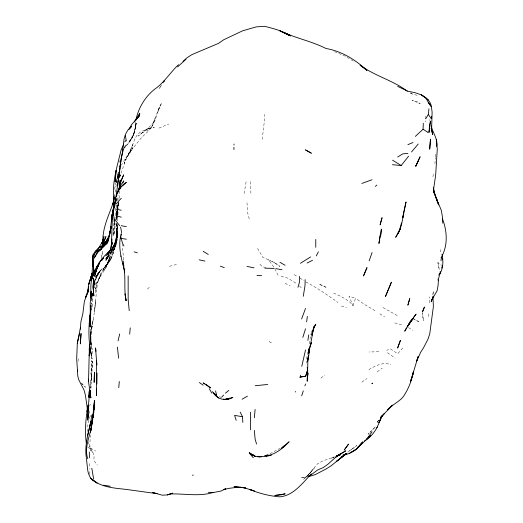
<?xml version="1.0" encoding="UTF-8"?>
<svg xmlns="http://www.w3.org/2000/svg" width="523" height="523" viewBox="0 0 523 523"><rect width="100%" height="100%" fill="white"/><g stroke="black" fill="none" stroke-linecap="round" stroke-linejoin="round"><path stroke-width="0.39" stroke-dasharray="2.62 1.96" d="M92.368 367.473L92.375 361.563L92.368 367.473L91.12 380.018L91.407 373.938L91.126 380.666L91.407 373.938M114.04 218.215L114.053 216.594M114.04 218.287L114.053 216.803M117.982 200.394L118.041 195.256M90.322 338.826L91.296 327.575M429.573 302.817L429.684 296.842M116.675 205.683L116.747 219.3M116.956 200.538L117.047 196.687M233.879 149.794L234.01 143.851L234.029 149.931L233.624 149.983L234.029 149.931M115.465 208.285L115.25 218.326M111.033 252.759L114.851 246.608L116.001 241.358L116.413 223.308M117.381 215.522L117.335 220.052M117.4 214.79L117.459 208.925M117.904 203.454L118.021 208.599M113.105 235.219L114.034 219.032M117.518 208.991L117.4 212.613L117.368 205.284L117.44 208.2M117.544 208.265L117.59 206.814L117.466 208.304M89.407 474.237L89.577 469.562M113.086 235.827L113.249 231.303L113.066 233.755M117.969 214.763L118.12 210.762M92.375 363.655L92.604 357.876M428.376 313.944L428.376 318.193M117.106 223.164L116.681 235.232L114.851 246.608L116.812 235.154L116.949 230.087C116.74 237.246 116.067 244.731 111.909 250.818L115.943 241.567L114.38 246.333L116.714 235.86L116.773 229.983L116.152 240.436M91.95 298.398L91.702 304.164L92.12 296.691M93.937 459.122L94.12 455.115L89.636 445.884L90.557 450.486L89.812 444.916L90.374 435.201M116.891 201.126L116.923 198.158M116.629 206.265L116.714 204.833M91.754 308.727L92.015 304.347L91.662 310.054L92.957 296.208M119.296 198.263L119.78 190.594M91.061 348.285L90.557 329.529L90.688 338.891L90.603 333.033M91.793 367.806L91.25 385.85L90.662 390.106M116.923 215.868L116.773 218.163L117.407 209.05M116.969 215.103L118.008 204.911L117.479 208.631M117.675 220.843L117.819 218.771M90.361 386.366L90.178 387.948L90.76 380.221L90.231 386.353M90.224 337.1L90.518 333.086M434.933 163.784L435.398 157.606M438.424 275.543L438.549 273.993M135.764 122.225C136.294 132.273 131.116 141.295 124.167 148.166L131.508 138.752L128.88 142.413L133.94 133.509L136.555 121.513M112.739 242.038L112.452 245.222L112.765 241.927M114.622 196.661L115.72 188.005M116.609 215.744L116.387 219.47M116.681 215.018L117.413 209.141M117.152 215.849L116.956 219.647M117.237 215.058L118.669 202.381M92.205 295.92L92.545 292.828L92.159 295.142M116.433 219.856L117.067 211.37L116.263 217.869M116.368 217.686L117.067 211.37M117.551 225.125C117.74 234.108 117.786 243.522 113.282 251.609L116.152 242.698C114.053 252.517 110.699 262.474 102.789 269.195L109.438 261.212L105.914 265.854L108.862 260.879L110.758 256.381L106.365 265.344L106.882 264.533L103.279 269.476L108.862 260.879L110.85 252.504M115.152 219.124L113.158 233.807M91.486 299.28L91.695 297.679M117.642 208.494L118.826 201.617M118.407 204.683L118.741 202.277M435.509 156.802L436.058 152.788M90.263 343.859L91.447 333.569L91.211 327.509M262.232 139.38L264.461 120.362L264.461 114.452M309.583 343.833L310.361 336.178L311.087 333.53M117.374 209.377L116.949 212.358L117.413 209.246M117.002 211.403L116.871 212.312L117.512 209.141M90.603 333.079C94.82 316.18 95.304 298.816 97.703 281.649L97.324 283.767L100.776 273.967L97.566 281.727L100.795 275.15L98.899 278.766L107.176 265.815L109.732 256.976L107.176 265.815L108.817 260.853L104.423 270.136L108.817 260.853L106.653 265.514L109.608 257.041L111.386 249.517M117.531 208.474L117.767 206.918L117.531 208.402M117.721 175.532L115.844 187.234M112.458 244.607L112.635 243.483M90.257 343.997L90.937 338.747L91.009 344.618L90.557 337.433L92.617 354.777M432.848 295.011L433.495 290.951L432.606 295.672M90.178 344.461L90.557 342.062L90.185 344.389M92.035 295.913L91.649 298.228L92.734 293.037M90.237 337.936L93.212 319.703L91.492 326.783M244.11 193.464L246.32 180.664M117.263 209.913L118.473 202.989M78.012 361.275L78.646 357.667M94.088 284.434L95.676 279.034L94.14 283.433M118.322 171.779L116.413 182.494L118.316 172.564M432.9 176.781L433.495 173.969M114.465 189.228L115.923 182.481M116.152 181.501L118.414 172.472M88.237 444.02L88.747 441.785M92.14 295.371L92.663 293.096M101.161 258.277L102.789 251.465L101.207 258.369M307.923 352.031L306.981 355.862L306.471 363.152M111.183 251.184L111.477 250.059M110.981 250.282L114.615 246.47L117.413 236.265L117.257 224.354M119.61 177.513L120.65 173.839L119.734 176.767M114.74 196.766L115.145 195.347M119.048 162.45L119.564 160.672M93.996 283.793L98.775 272.784L100.795 269.992L96.441 277.353L98.716 272.751L97.017 276.137L98.775 272.784L102.122 268.809L95.696 276.896L94.153 281.936L98.416 272.575L100.795 270.28L95.689 276.915M94.205 287.454L95.637 282.845L94.035 287.905M311.296 332.863L311.943 330.843M90.27 415.968L87.119 425.63L87.243 431.619M353.045 305.628L355.509 298.293L348.998 296.142L353.045 305.628C348.338 299.3 340.636 296.469 333.779 293.109M114.615 246.47L117.413 236.265C117.145 242.855 114.511 249.026 111.033 254.538L114.622 248.242L112.89 251.386L116.152 244.352L115.106 246.751L116.792 241.816L116.152 243.757L117.459 230.382L116.152 240.488L116.832 235.925L116.871 223.301M124.886 141.792L125.37 140.386L124.86 141.857M119.532 177.48L126.102 158.868L124.252 163.379C123.801 161.051 142.727 132.6 126.389 157.985L131.508 150.081L136.627 143.629L141.746 137.333L149.127 130.462L151.945 126.22L154.501 121.741L159.659 106.993L157.613 111.719L161.718 102.848C157.279 110.183 155.593 118.558 151.984 126.154L155.017 118.538L154.278 121.611L147.172 129.331L151.984 126.834L141.746 131.338C135.111 134.509 133.705 142.295 131.508 148.552L132.77 144.655L128.553 154.043L131.038 149.565L121.271 165.196M89.623 406.123L90.329 404.116M124.768 142.367L125.311 140.89M94.153 281.936L98.416 272.575L95.696 276.896M111.072 250.334L115.76 241.672L111.124 250.262M111.033 258.839L113.687 251.844L109.549 261.271L111.033 258.839L107.424 264.22M110.961 251.635L114.04 246.137L111.033 252.321M112.648 247.255L115.871 241.613L111.033 250.072M378.554 420.244L377.194 422.205L378.541 420.185M377.194 422.205L378.56 420.322M161.404 85.079L158.966 88.858L161.574 84.909M124.088 147.878L126.389 144.551L124.154 147.787M311.126 471.674L314.271 468.124L307.328 475.937L310.655 472.354L303.386 479.571L307.328 475.937L317.363 464.006L322.514 461.064L334.491 456.814M110.392 253.322L112.203 250.988L110.268 253.354M112.21 247.81L113.726 245.954L116.832 235.925L116.152 240.077L116.812 235.154L116.877 241.031M110.902 250.236C117.891 243.816 117.512 233.539 117.472 224.825M402.782 348.037L397.663 353.738L390.589 348.965L386.654 350.338M112.589 248.026L114.256 246.261L115.982 241.345L117.1 236.082L114.256 246.261L111.033 250.223L116.25 241.502L117.237 234.912L117.361 230.329L116.681 241.75L117.394 234.82L117.276 225.112M369.271 433.109L368.146 434.221L375.566 426.683L369.839 432.554M147.493 289.095L149.343 287.304M142.491 132.541L138.334 136.052L146.492 129.364L151.984 127.671L154.357 127.573L146.492 129.364L142.491 132.541L148.369 130.018M320.887 378.116L324.737 375.161M377.194 371.853L382.313 368.127M361.838 382.169L366.956 378.462M91.309 326.849L92.473 326.045M308.858 474.943L305.537 477.054L300.732 477.676L308.55 476.643M280.393 448.211L269.848 453.781M368.833 369.604C375.475 365.825 383.111 361.628 390.89 364.609M333.89 457.174L331.124 458.488L334.053 457.252M158.92 128.102L168.72 124.043M169.498 266.338L176.434 264.435M378.842 351.744L369.055 351.999M265.978 267.24L262.723 266.972L259.467 263.788M410.3 92.898L412.353 94.081L418.139 95.572M394.741 322.926L401.756 324.783M341.362 306.014L346.481 307.446M281.132 276.222L287.944 278.203L297.123 283.878M334.53 51.666L345.062 56.092L355.025 62.159M219.222 396.702L224.112 398.604M285.061 283.276L290.18 285.826M397.251 315.565L381.679 306.824M294.103 274.647L298.018 276.817M90.557 448.172L95.676 451.088M375.004 310.682L364.93 304.674L355.509 298.293M410.431 92.97L412.353 94.081M305.85 281.904C317.141 287.905 327.627 295.05 337.976 302.51M408.45 327.568L412.693 330.294M379.881 313.774L384.601 316.958M299.98 278.007L303.935 280.786M387.432 352.731L395.12 358.163M438.562 268.077L437.908 262.539L441.739 265.396M299.411 285.937L301.568 288.068M81.464 383.215L85.445 387.203L81.516 383.222M87.857 446.917L93.251 452.813M94.232 460.966L97.271 465.117M273.784 267.063L268.574 259.833L262.775 257.27L257.584 248.445M274.823 268.822L278.498 276.079M249.229 218.895L247.641 212.815L246.908 201.42M88.975 410.803L90.27 415.635M440.105 249.451L441.242 254.701M437.908 262.539L439.725 271.627M113.785 217.751L115.034 224.36L114.544 234.611L115.034 224.36L114.544 220.941M90.714 339.054L92.192 349.848M123.709 259.879L122.205 244.601M425.114 116.263L425.715 121.826M124.834 268.162L124.971 269.535M114.236 218.915L114.7 224.55L114.249 218.98M429.867 119.427L429.991 121.042M116.603 223.458L116.721 229.296L116.492 223.583M90.231 341.689L90.44 344.945M91.355 356.241L91.682 361.962L91.42 357.301M250.445 181.644L250.903 193.203M116.492 201.362L116.407 198.309M89.688 463.587L89.708 468.497M423.27 318.291L423.257 320.481L422.192 312.989L423.27 318.291M91.656 363.243L90.943 374.207L91.656 363.243M95.676 287.768L95.631 288.755L95.676 287.768M96.363 283.211L95.676 292.52L96.48 282.361L96.363 283.211M95.611 300.588L94.545 311.715L95.611 300.588M135.784 123.729L135.274 128.37L136.3 123.428C134.829 130.077 133.666 137.189 129.004 142.485L134.163 133.64L135.006 130.09L131.933 138.262L134.163 133.64L135.784 123.729M94.493 283.505L94.094 285.015L94.493 283.505M106.3 265.311L100.795 273.934L106.3 265.311M351.6 449.296L347.841 452.049L356.719 445.616L351.6 449.296M418.139 102.135L412.039 100.168L420.178 103.731L418.139 102.135M418.74 321.586L413.87 319.272L418.74 321.586M326.006 287.258L318.88 283.982L326.006 287.258M274.823 262.768L268.574 259.833L274.137 262.533L279.942 266.384L274.823 262.768M271.247 342.813L269.208 341.637L271.247 342.813M116.446 219.516L116.381 217.934L116.426 219.523"/><path stroke-width="0.78" d="M94.375 376.632L94.402 372.206L94.153 382.411L94.375 376.632L94.317 378.168M89.668 347.651L89.283 350.05L89.472 344.245L88.524 381.515L90.878 397.885L90.119 391.904L89.878 397.676L90.178 394.63M128.155 275.889L128.155 299.529L129.233 310.727M96.886 383.987L97.036 373.102M89.583 395.682L89.904 390.321M305.131 279.628L305.027 285.48L303.288 296.293M113.269 212.822L113.785 197.733M96.382 388.798L96.415 395.538L96.598 360.942L96.833 364.891L95.552 347.906L95.99 351.286M88.008 414.327L87.851 420.146L88.446 405.201L87.903 411.424L88.099 417.223M91.793 415.085C90.361 428.089 84.981 440.641 85.929 453.938M113.968 199.237L114.007 197.439M113.824 197.093L113.785 198.707C111.935 182.011 117.368 165.948 121.12 149.924L123.748 144.028M94.232 401.86L92.865 417.132L93.388 414.17L91.813 422.434L93.388 414.17L92.872 417.132L94.63 400.415L93.637 414.026M250.537 429.821L250.399 412.17M88.165 408.509L89.819 390.125L89.505 392.766M309.08 348.403L308.903 352.731L309.649 348.41L308.877 352.796M423.061 129.037L423.323 123.284M88.256 291.265L84.412 301.143L82.811 313.892L80.928 321.586L80.326 329.104L80.522 327.261L77.319 343.147L76.691 358.798L77.79 375.893L78.522 379.299L84.02 390.027L85.412 395.094L87.23 407.966L87.119 411.876L88.034 405.436C85.909 417.733 84.51 430.599 86.315 442.903L86.472 441.798M307.694 373.18L307.602 367.323L307.178 381.287L307.949 373.03L307.393 379.267L307.576 369.696L307.21 367.512M102.07 243.45L103.652 240.142L98.063 248.739L100.795 246.47L95.676 250.648L93.042 254.793L92.009 274.791L92.323 272.934L90.557 278.857L92.349 273.581M255.113 409.45L254.348 417.727M92.819 258.61L92.872 266.71L92.813 263.435M92.95 256.322L93.042 254.793M93.362 282.662L93.101 287.238L93.852 295.691L93.101 287.238L93.63 278.092L93.454 281.139M117.734 185.776L118.061 181.246M114.092 199.126L114.191 197.563M438.444 279.766L438.084 285.473L437.084 290.801L431.926 299.646L433.495 296.096L431.227 301.863L431.861 299.607M114.092 199.054L114.191 197.517M90.106 318.442L90.721 305.478M89.668 322.567L89.387 326.47L90.178 315.546L89.786 321.004M102.874 240.9C102.665 226.845 109.32 214.469 113.602 201.545L112.903 204.114L113.785 200.394M120.944 238.298L121.048 236.801M121.159 235.298L121.271 233.794C117.629 245.915 121.336 257.996 124.213 269.744C125.651 280.021 123.905 290.526 126.069 300.738L125.108 293.9L126.03 300.346M110.366 250.38C100.972 258.218 94.343 268.391 91.375 280.335L94.722 271.548C90.185 279.341 90.472 288.5 91.303 297.169L91.185 292.043L90.708 297.509L91.211 291.304L90.204 303.301L90.342 327.019L90.76 310.374M89.701 349.776L89.224 355.928L89.681 349.815M94.016 409.352L94.271 406.123M438.058 280.184L438.176 278.635M135.947 119.924C138.477 107.32 146.159 94.938 156.841 87.629C165.209 81.045 170.831 71.88 178.513 64.682M129.704 334.099L130.227 327.882M90.754 310.309C88.354 325.384 87.988 341.153 91.656 356.065L89.426 345.533M118.754 387.7L119.296 381.476M429.435 126.808L429.01 132.476L430.403 121.454L429.573 126.043M436.698 146.512C438.084 138.909 432.711 132.835 431.194 125.853M93.467 413.386L94.016 407.894M114.557 206.905C114.681 197.465 117.57 187.326 126.389 182.377L122.5 186.025M111.033 248.392C112.563 232.343 110.883 216.091 115.576 200.407L114.55 207.539M112.014 239.057C111.674 246.183 109.876 253.204 106.398 259.454L109.032 255.067L105.914 260.238L108.483 256.133M118.852 177.99L119.022 176.401M119.185 174.806L120.656 162.012L123.055 148.807L122.728 150.676L123.958 139.569L125.389 134.483L127.893 130.018L131.515 126.193L130.227 128.096M106.6 244.228L107.62 242.43L111.033 227.015L110.105 232.042L112.275 214.136L113.681 207.409L112.105 215.469L113.733 206.278M428.376 114.413L428.945 108.797M313.277 328.581C312.172 336.694 310.59 344.605 308.55 352.528L309.224 348.658L308.871 354.771L307.583 361.426L308.544 355.104C306.798 362.073 309.211 369.787 305.537 376.24L299.914 377.09L305.537 376.24L307.648 369.735M111.562 220.458L112.275 214.136L111.497 221.026M89.629 392.695L89.106 397.232L89.917 390.243M119.094 189.11L120.231 179.99L119.1 189.136M440.987 260.761L441.36 257.676M119.806 168.413L118.211 181.154L121.271 158.057L123.023 150.853M306.641 321.874L307.347 316.369M89.668 320.723L90.394 315.225M113.726 207.154L113.393 209.468L113.726 207.964M119.944 166.804L120.761 161.365M118.989 174.793L116.354 194.281M120.336 186.443L120.565 184.894L120.316 185.848M307.884 340.323L308.733 334.903M89.283 350.05L89.727 347.259M92.578 420.544L92.813 419.093M93.048 417.648L93.401 415.471M90.557 432.175L92.153 422.63L90.956 429.788M312.584 331.216L311.885 335.302L314.316 326.306L313.539 328.013L315.774 324.227L313.637 327.96M90.924 430.102L91.283 428.036C89.008 438.045 84.288 448.577 87.772 458.782M109.882 233.245L107.195 242.188L100.795 248.615C108.575 243.94 109.673 234.794 111.085 226.701M308.766 353.463L309.858 347.37L311.63 342.487L310.976 343.827M114.223 207.101L112.628 215.77M93.388 414.17L90.557 431.2L91.283 428.036M109.287 236.638L111.033 226.969M412.301 376.965L413.405 371.696C412 379.417 409.189 387.027 405.175 393.734C401.389 401.174 392.865 403.848 387.536 409.829L392.551 405.168L380.921 417.112M404.07 210.481L406.038 201.956L402.841 217.771L403.73 212.443C402.429 219.732 401.71 227.577 397.663 233.971L400.579 228.355L395.663 237.337L399.003 231.807L401.507 222.981M89.649 427.095L90.963 421.479L87.622 435.228M77.319 343.147L79.607 333.471M431.73 116.315L431.174 118.669L428.337 114.354M110.124 232.055L110.654 229.832M118.061 340.819L119.715 333.955M305.537 328.777L302.83 337.407M98.625 264.971L95.676 270.685L99.625 262.814L97.703 266.259L95.977 271.169L99.18 263.062L96.088 270.764L94.604 276.288C96.611 269.731 97.932 262.376 103.665 257.878L101.835 260.454M438.614 278.386L440.497 271.685M95.676 272.267L96.088 270.764M118.793 190.673L120.068 185.992L123.846 180.88L122.742 182.965M403.521 212.606L403.887 211.259M108.967 238.057L107.62 242.43L100.795 249.569M305.537 349.926L301.771 366.342M102.011 243.698L104.012 236.638L101.907 243.293M297.973 287.317L299.444 282.257L299.365 276.301M412.052 376.828L418.067 356.653L416.458 361.641L420.669 352.247L423.46 347.945L427.984 339.192L429.749 333.851L433.384 306.524L432.946 296.541M101.913 243.463L103.031 239.782M366.826 268.116L366.956 267.698L363.478 275.961L366.865 267.992M115.74 198.152L115.295 199.577L115.818 198.06M116.191 196.72L116.864 194.576M413.02 373.54L410.385 381.77L411.614 378.194M441.674 268.051L442.38 265.867M311.911 334.04L314.428 326.372L313.369 328.287M305.537 308.42L301.614 318.971M117.603 192.712L120.068 185.992M301.673 395.839L303.32 390.884M304.896 385.882L305.537 383.974M117.649 192.752L118.695 189.718L117.126 193.883M369.14 260.872L372.075 252.563M92.296 273.268L88.635 284.662L87.518 293.442L88.681 286.859L88.073 290.252L85.445 297.816L86.981 294.279M364.518 440.882C370.068 437.803 374.35 432.717 377.194 427.108L382.313 415.582L380.862 417.164M94.722 271.548L93.146 275.444L94.794 271.855M87.289 293.573L88.06 291.749M138.536 116.139L139.818 113.262L134.333 121.918L139.504 115.675L131.508 124.683L128.887 129.691M440.026 273.137L439.444 274.438C443.478 268.502 443.236 261.389 442.216 254.609M415.765 166.203L420.054 156.854L415.765 166.203L418.139 161.045M380.005 420.087L378.809 422.643L380.986 417.988M376.854 427.814L377.194 427.108M441.098 257.662C448.146 245.856 447.257 231.016 442.373 218.594M316.31 255.91L318.363 251.805M428.108 131.953L427.873 132.397L423.257 129.318M406.43 327.993L404.717 331.216L410.11 322.508L416.086 314.14L413.608 317.258M119.702 189.319L121.271 186.554L118.616 189.679L120.283 188.11M425.755 118.773L428.311 114.413M407.901 325.496L407.129 326.698L413.02 318.527L408.365 324.861M94.415 254.812L92.695 257.46L93.977 273.601M95.702 252.831L98.278 248.863L95.108 252.936L92.695 257.46L93.362 265.579M163.751 81.621L164.621 80.3L163.019 82.647M408.594 156.148L401.213 165.523L392.394 164.699M130.234 127.998L131.515 126.193M372.075 431.841L366.107 439.928L357.202 448.165M408.855 324.195L413.157 318.357M408.345 324.894L410.11 322.508M366.956 438.889L366.669 439.274L370.689 435.685L368.179 437.614M409.653 322.246L412.124 319.128M110.699 249.667L107.169 253.995L108.287 252.864M108.817 255.126L105.914 258.676L108.987 255.126M411.549 151.945L418.263 143.995M380.437 418.034L382.313 415.752M381.13 417.23L384.052 413.85L382.744 415.275M311.263 474.034C302.307 483.187 293.658 495.477 279.942 496.85C269.482 496.098 259.284 493.339 249.556 489.489L254.348 490.907L244.11 487.756L239.724 487.155L245.862 488.064M116.152 203.82L121.271 198.282M105.914 255.917L110.046 251.452M422.93 129.344L415.334 136.398M221.791 397.003L223.641 395.068M311.263 473.988L308.655 476.701L317.553 470.02L323.423 467.497L327.967 464.208L336.243 456.742L335.936 456.991L345.749 450.839L336.243 456.331L340.342 454.807L336.649 456.056M358.098 446.91L362.812 441.83L358.941 446.635L361.838 443.073C357.451 449.59 350.763 453.931 343.003 455.16L346.481 453.82M185.998 59.276L177.572 66.924M182.998 61.361L186.999 57.759L191.856 54.654L218.522 43.37L223.641 39.8L242.652 30.792L256.335 26.869L264.586 26.294C273.529 28.588 282.655 30.877 290.54 35.858M375.37 186.351L376.815 185.083M281.387 448.296L289.108 441.778C282.374 448.956 274.621 454.99 264.586 456.213C259.147 457.664 253.315 456.88 249.229 452.663L255.518 456.494L249.987 453.774L253.309 457.769M225.452 393.204L228.76 390.413M281.407 448.316L285.061 445.426L283.061 446.622M101.129 249.445L97.507 252.21L94.016 258.218L99.475 249.549L97.507 252.21L101.455 249.007M346.383 453.663L336.243 461.548L345.579 454.121M310.655 256.917L300.418 263.285M397.663 157.018L402.782 153.847L407.901 153.435M351.822 451.885L356.719 448.969L349.724 453.134M242.077 399.245L247.444 396.146M346.912 453.637L343.572 455.487L341.362 457.324L346.481 453.519L330.948 465.934L326.169 468.902L315.277 474.616L308.55 476.643M336.243 456.331L340.793 453.886L337.342 455.533M307.099 263.036L312.532 260.264M407.901 144.642L413.02 142.544M264.586 455.991L268.064 454.618M361.838 183.442L372.075 179.742M167.334 494.928L172.453 493.169L167.334 494.928L162.222 495.176L152.324 492.437L157.103 493.673L125.853 489.371C113.661 488.024 99.841 487.194 90.557 478.133L88.492 473.707L87.786 470.595L85.949 454.507M259.467 456.958L261.775 456.291M225.949 399.042L232.879 397.493C224.936 401.501 216.888 399.454 212.41 391.583M265.919 456.402L271.437 455.213M213.737 492.437L220.961 491.084L225.74 488.672L223.641 489.639L228.76 488.377L238.998 487.05L234.003 486.645L245.372 487.966M213.142 492.483C199.001 496.778 184.541 493.464 170.145 493.967M255.224 385.745L267.698 384.451M223.641 399.559L228.76 399.016L225.511 399.147M192.405 475.204L193.301 475.119M264.795 268.162L274.176 268.417M208.285 492.3L213.404 492.489M256.97 275.464L261.598 275.68M103.423 485.207L110.229 486.259M121.271 238.403L126.389 239.246M242.842 422.447L242.502 416.726L234.598 415.38L236.206 420.361M275.843 268.626L282.06 269.77M121.271 225.688L126.389 226.701M246.961 266.397L254.028 267.854M116.152 209.174L121.271 210.239M199.165 259.82L204.944 261.108M116.152 215.685L121.271 217.189M134.156 251.838L137.346 252.851M249.987 453.774L253.635 455.003M257.283 456.226L258.741 456.716M220.373 266.155L224.289 267.665M397.663 86.38L407.901 91.264L414.863 92.63L421.283 94.833L426.042 97.997L428.344 102.541L431.39 106.725L432.122 112.216L431.58 130.26L431.207 128.383M205.003 383.856L203.166 382.921L210.534 387.903L206.225 384.483M290.461 35.897L279.942 30.89L289.219 35.146L285.061 33.099C298.496 38.78 312.885 41.847 326.006 48.489C341.663 51.182 355.49 59.746 366.956 70.422L360.092 65.146C374.573 75.907 392.734 80.241 407.24 91.12M279.942 262.278L285.061 265.272M203.166 251.341L208.285 254.459M392.544 160.188L401.213 165.523M199.348 382.542L203.166 385.19M428.376 99.88L421.283 94.833C425.846 97.651 430.71 100.946 431.39 106.725L428.376 102.58M216.574 395.375L213.404 392.897L215.907 394.865M218.522 398.075L216.764 396.127L215.6 390.89M119.649 225.733L114.4 218.817M209.239 388.654L211.782 393.093M124.003 245.98L122.644 243.607L121.186 238.54M240.175 412.163L242.502 416.726M295.299 391.479L295.541 392.021M433.783 191.856L438.614 204.977L436.372 198.413L441.379 210.54L442.438 217.058L442.752 223.151M433.73 191.751L434.208 192.994M434.45 193.615L437.823 202.578L433.495 189.803L433.495 187.319L434.45 193.615L433.495 189.803L435.652 175.192L437.28 149.068L436.326 139.34M256.564 444.073L255.106 439.006L254.348 430.377M442.203 258.375L442.589 259.839M431.24 128.75L432.73 134.62L431.266 128.521M93.643 479.035L91.806 468.275M122.879 263.062L124.664 271.993M125.317 135.679L126.363 140.955M120.604 227.054L121.676 232.813M118.623 358.222L117.4 347.109M120.806 255.956L120.885 256.447M300.418 375.194L300.705 377.214M93.427 266.39L93.833 269.273M123.225 261.003L123.899 266.527M113.504 213.423L113.694 216.385M77.633 370.075L77.666 371.493M433.469 189.705L433.443 188.287M88.492 379.142L88.524 381.515M89.335 451.97L89.394 457.847M96.402 389.622L96.435 394.675M93.931 273.483L93.826 269.927L93.977 273.706L93.944 271.476M113.968 197.341L113.975 198.818M93.937 270.783L93.95 273.947M315.768 239.416L315.774 247.307M89.25 391.4L88.956 397.14L89.25 391.4M115.55 176.088L115.178 181.782L116.086 170.563L115.55 176.088M80.666 338.767L80.326 343.912L81.065 333.484L80.666 338.767M430.475 139.229L429.716 149.062L430.475 139.229M380.724 234.624L380.548 236.553L381.378 229.087L380.724 234.624M380.384 234.422L378.953 243.385L380.384 234.422M380.594 222.726L380.136 224.968L382.078 217.666L380.594 222.726M409.751 298.659L407.901 305.072L409.751 298.659M91.76 274.647L88.635 284.662L91.76 274.647M372.245 383.196L372.075 383.712L372.245 383.196M400.37 340.525L397.663 347.926L400.37 340.525M387.478 291.657L385.477 296.463L391.407 282.159L387.478 291.657M105.914 236.677L102.436 245.352L100.795 247.189L105.914 241.489L108.621 237.096L103.273 245.836L105.94 241.463L102.436 245.352L105.914 236.677M424.401 307.119L422.46 311.911L424.401 307.119M121.271 180.435L119.636 184.358L123.657 174.852L121.271 180.435M97.441 266.102L96.781 267.541L97.441 266.102M348.488 444.19L344.278 449.989L348.488 444.19M285.061 493.849L281.263 494.823L274.823 495.458L285.061 493.849M311.296 153.167L305.537 149.911L311.296 153.167M97.03 482.99L92.264 479.833L90.557 478.133L97.03 482.99"/></g></svg>
